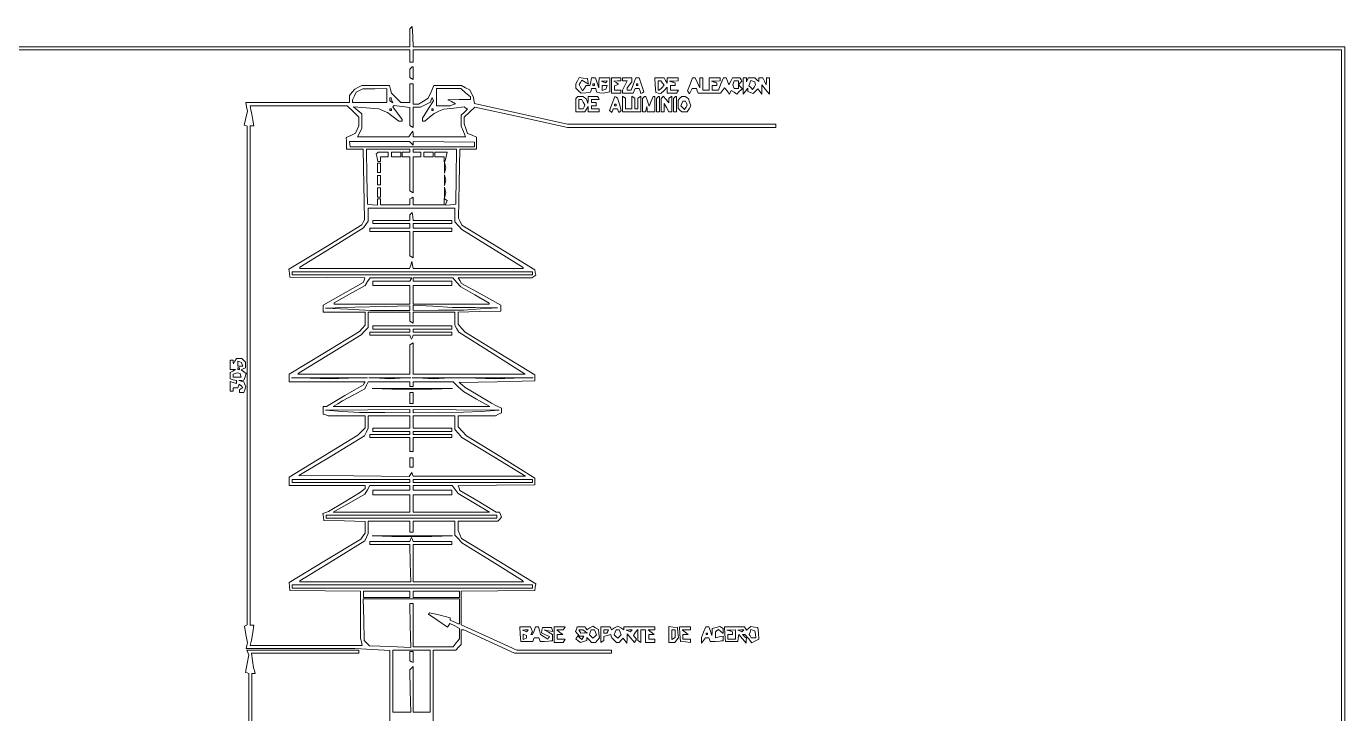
# Paper-space layout 'AN-08-DGE-065-A' of a CAD drawing. Header units: metres, sheet in millimetres. Extents: x 12 to 193, y 4 to 291.
# Drawn here: x 85.2 to 192.7, y 215.1 to 271.2 of the extents above; entities that cross this region are included whole.
import ezdxf

# ---------------------------------------------------------------- set-up
doc = ezdxf.new("R2010")
doc.units = ezdxf.units.M
doc.layers.add('DGE_CONTORNOS', color=7, linetype='Continuous', lineweight=0)
doc.layers.add('DGE_DATOS', color=7, linetype='Continuous', lineweight=0)

# ---------------------------------------------------------------- blocks, each defined once
blk = doc.blocks.new('LP_REF_DGE_MT_065_A')
at = {"layer": 'DGE_CONTORNOS'}
for points in [[(116.56, 271.06), (116.47, 270.97), (116.47, 270.23), (116.47, 269.49), (72.96, 269.49), (29.45, 269.49), (29.45, 147.25), (29.45, 25.02), (111.09, 25.02), (192.74, 25.02), (192.74, 147.25), (192.74, 269.49), (154.73, 269.49), (116.73, 269.49), (116.7, 270.32), (116.66, 271.16)], [(116.47, 268.73), (116.47, 268.23), (116.6, 268.23), (116.72, 268.23), (116.72, 268.73), (116.72, 269.24), (154.6, 269.24), (192.48, 269.24), (192.48, 160.53), (192.48, 51.83), (117.67, 51.83), (42.86, 51.83), (42.86, 160.53), (42.86, 269.24), (79.66, 269.24), (116.47, 269.24)], [(116.55, 267.76), (116.47, 267.68), (116.47, 267.33), (116.47, 266.98), (116.6, 266.9), (116.72, 266.82), (116.72, 267.33), (116.72, 267.85), (116.68, 267.85), (116.64, 267.85)], [(130.14, 266.72), (130, 266.47), (130, 266.29), (130, 266.11), (130.23, 265.91), (130.45, 265.71), (130.82, 265.75), (131.19, 265.79), (131.24, 265.93), (131.29, 266.08), (131.46, 266.08), (131.63, 266.08), (131.67, 265.93), (131.72, 265.78), (131.97, 265.74), (132.22, 265.7), (132.5, 265.76), (132.79, 265.83), (132.79, 266.39), (132.79, 266.96), (132.34, 266.96), (131.9, 266.96), (131.89, 266.55), (131.87, 266.14), (131.74, 266.55), (131.61, 266.96), (131.45, 266.96), (131.29, 266.96), (131.22, 266.64), (131.14, 266.33), (130.99, 266.33), (130.85, 266.33), (130.7, 266.12), (130.54, 265.9), (130.41, 266.15), (130.27, 266.41), (130.39, 266.59), (130.5, 266.77), (130.77, 266.61), (131.04, 266.44), (130.99, 266.67), (130.95, 266.9), (130.61, 266.94), (130.27, 266.98)], [(132.91, 266.33), (132.91, 265.7), (133.29, 265.7), (133.67, 265.7), (133.67, 265.82), (133.67, 265.95), (133.42, 265.95), (133.16, 265.95), (133.16, 266.13), (133.16, 266.31), (133.32, 266.37), (133.48, 266.44), (133.29, 266.57), (133.1, 266.7), (133.39, 266.71), (133.67, 266.71), (133.67, 266.83), (133.67, 266.96), (133.29, 266.96), (132.91, 266.96)], [(133.8, 266.83), (133.8, 266.71), (133.99, 266.71), (134.18, 266.71), (133.99, 266.33), (133.8, 265.96), (133.8, 265.83), (133.8, 265.7), (134.24, 265.7), (134.69, 265.7), (134.76, 265.89), (134.84, 266.08), (135, 266.08), (135.16, 266.08), (135.24, 265.88), (135.31, 265.68), (135.43, 265.75), (135.55, 265.83), (135.36, 266.39), (135.16, 266.96), (135.04, 266.96), (134.91, 266.96), (134.72, 266.46), (134.52, 265.95), (134.35, 265.95), (134.18, 265.95), (134.18, 266.04), (134.18, 266.14), (134.37, 266.38), (134.56, 266.63), (134.56, 266.8), (134.56, 266.96), (134.18, 266.96), (133.8, 266.96)], [(136.48, 266.36), (136.52, 265.76), (136.73, 265.72), (136.94, 265.68), (137.2, 265.94), (137.46, 266.2), (137.46, 265.95), (137.46, 265.7), (137.84, 265.7), (138.21, 265.7), (138.29, 265.82), (138.37, 265.95), (138.04, 265.95), (137.72, 265.95), (137.72, 266.14), (137.72, 266.33), (137.91, 266.33), (138.1, 266.33), (138.1, 266.45), (138.1, 266.56), (137.88, 266.62), (137.65, 266.68), (138, 266.69), (138.35, 266.71), (138.35, 266.83), (138.35, 266.96), (137.91, 266.96), (137.46, 266.96), (137.46, 266.74), (137.46, 266.52), (137.33, 266.74), (137.2, 266.96), (136.82, 266.96), (136.44, 266.96)], [(139.32, 266.44), (139.12, 265.91), (139.19, 265.79), (139.27, 265.66), (139.39, 265.87), (139.5, 266.08), (139.67, 266.08), (139.84, 266.08), (139.91, 265.89), (139.99, 265.7), (140.89, 265.7), (141.8, 265.7), (141.97, 265.92), (142.14, 266.14), (142.35, 265.89), (142.55, 265.63), (142.61, 265.79), (142.67, 265.94), (142.91, 265.79), (143.15, 265.64), (143.37, 265.86), (143.59, 266.07), (143.44, 266.23), (143.28, 266.38), (143.28, 266.23), (143.28, 266.08), (143.11, 266.08), (142.93, 266.08), (142.87, 266.23), (142.81, 266.39), (142.87, 266.55), (142.92, 266.71), (143.1, 266.71), (143.28, 266.71), (143.28, 266.56), (143.28, 266.4), (143.42, 266.55), (143.56, 266.69), (143.48, 266.82), (143.39, 266.96), (143.09, 266.96), (142.79, 266.96), (142.64, 266.68), (142.49, 266.4), (142.38, 266.68), (142.28, 266.96), (142.16, 266.96), (142.05, 266.96), (141.84, 266.46), (141.64, 265.95), (141.39, 265.95), (141.13, 265.95), (141.13, 266.14), (141.13, 266.33), (141.32, 266.33), (141.51, 266.33), (141.51, 266.45), (141.51, 266.56), (141.29, 266.62), (141.07, 266.68), (141.42, 266.69), (141.77, 266.71), (141.77, 266.83), (141.77, 266.96), (141.32, 266.96), (140.88, 266.96), (140.88, 266.46), (140.88, 265.95), (140.63, 265.95), (140.37, 265.95), (140.37, 266.46), (140.37, 266.96), (140.25, 266.96), (140.12, 266.96), (140.12, 266.55), (140.11, 266.14), (139.93, 266.55), (139.75, 266.96), (139.64, 266.96), (139.53, 266.96)], [(143.67, 266.3), (143.67, 265.63), (143.86, 265.88), (144.04, 266.12), (144.04, 265.99), (144.04, 265.85), (144.25, 265.77), (144.47, 265.69), (144.66, 265.88), (144.84, 266.06), (145.01, 265.85), (145.17, 265.63), (145.18, 266.01), (145.18, 266.39), (145.49, 266.01), (145.8, 265.63), (145.81, 266.3), (145.81, 266.96), (145.69, 266.96), (145.56, 266.96), (145.55, 266.68), (145.54, 266.39), (145.41, 266.68), (145.27, 266.96), (145.1, 266.96), (144.93, 266.96), (144.93, 266.81), (144.93, 266.66), (144.78, 266.81), (144.62, 266.96), (144.34, 266.96), (144.06, 266.96), (144, 266.8), (143.94, 266.64), (143.93, 266.8), (143.92, 266.96), (143.79, 266.96), (143.66, 266.96)], [(114.57, 265.51), (114.57, 264.94), (113.18, 264.94), (111.79, 264.94), (111.79, 265.06), (111.79, 265.18), (111.93, 265.49), (112.07, 265.8), (112.34, 265.93), (112.61, 266.06), (113.59, 266.07), (114.57, 266.08)], [(121.01, 265.75), (121.4, 265.42), (121.4, 265.31), (121.4, 265.19), (120.49, 265.19), (119.57, 265.18), (119.87, 265.02), (120.17, 264.85), (119.95, 264.77), (119.74, 264.68), (119.18, 264.68), (118.62, 264.68), (118.62, 265.38), (118.62, 266.08), (119.62, 266.08), (120.62, 266.08)], [(131.52, 266.39), (131.52, 266.33), (131.46, 266.33), (131.39, 266.33), (131.39, 266.39), (131.39, 266.46), (131.46, 266.46), (131.52, 266.46)], [(132.5, 266.63), (132.42, 266.56), (132.26, 266.62), (132.09, 266.69), (132.33, 266.7), (132.57, 266.71)], [(132.5, 266.18), (132.45, 266.03), (132.3, 265.98), (132.15, 265.93), (132.15, 266.13), (132.15, 266.33), (132.35, 266.33), (132.55, 266.33)], [(135.06, 266.39), (135.06, 266.33), (135, 266.33), (134.94, 266.33), (134.94, 266.39), (134.94, 266.46), (135, 266.46), (135.06, 266.46)], [(137.07, 266.53), (137.22, 266.36), (137.02, 266.15), (136.81, 265.95), (136.76, 265.95), (136.71, 265.95), (136.71, 266.33), (136.71, 266.71), (136.82, 266.71), (136.93, 266.71)], [(144.63, 266.51), (144.67, 266.39), (144.55, 266.2), (144.43, 266.01), (144.28, 266.16), (144.13, 266.31), (144.21, 266.52), (144.29, 266.73), (144.44, 266.68), (144.6, 266.63)], [(111.82, 264.22), (112.3, 263.75), (112.3, 263.4), (112.3, 263.05), (112.16, 262.75), (112.02, 262.44), (111.63, 262.27), (111.25, 262.09), (111.27, 262), (111.28, 261.9), (111.28, 261.52), (111.28, 261.14), (111.96, 261.14), (112.64, 261.14), (112.7, 258.27), (112.76, 255.39), (112.66, 255.18), (112.55, 254.97), (109.57, 253.16), (106.59, 251.36), (106.63, 251.03), (106.67, 250.71), (109.73, 250.68), (112.79, 250.64), (112.72, 250.45), (112.65, 250.27), (111.02, 249.35), (109.39, 248.43), (109.39, 248.15), (109.39, 247.86), (111.09, 247.86), (112.8, 247.86), (112.8, 247.33), (112.8, 246.79), (112.58, 246.52), (112.36, 246.26), (109.48, 244.52), (106.6, 242.78), (106.6, 242.48), (106.6, 242.17), (109.71, 242.17), (112.82, 242.17), (112.74, 242.05), (112.67, 241.93), (111.16, 241.04), (109.65, 240.15), (109.52, 240.15), (109.39, 240.15), (109.39, 239.85), (109.39, 239.54), (109.59, 239.47), (109.79, 239.39), (111.29, 239.39), (112.8, 239.39), (112.8, 238.9), (112.8, 238.41), (112.51, 238.11), (112.22, 237.81), (109.42, 236.1), (106.61, 234.39), (106.61, 234.05), (106.6, 233.7), (109.7, 233.7), (112.8, 233.7), (112.8, 233.59), (112.8, 233.48), (112.58, 233.29), (112.36, 233.11), (111.09, 232.35), (109.83, 231.6), (109.6, 231.51), (109.37, 231.42), (109.41, 231.14), (109.45, 230.85), (111.13, 230.82), (112.8, 230.78), (112.8, 230.31), (112.8, 229.83), (112.62, 229.58), (112.45, 229.33), (109.52, 227.56), (106.6, 225.79), (106.63, 225.48), (106.67, 225.16), (109.54, 225.13), (112.42, 225.09), (112.42, 223.17), (112.43, 221.24), (112.5, 220.96), (112.58, 220.67), (108, 220.67), (103.43, 220.67), (103.49, 220.89), (103.55, 221.11), (103.64, 221.71), (103.72, 222.32), (103.58, 222.32), (103.44, 222.32), (103.44, 242.68), (103.44, 263.04), (103.58, 263.04), (103.72, 263.04), (103.64, 263.51), (103.56, 263.99), (103.49, 264.34), (103.42, 264.68), (107.38, 264.68), (111.34, 264.68)], [(117.93, 264.37), (117.48, 263.67), (117.48, 263.54), (117.48, 263.42), (117.58, 263.42), (117.67, 263.42), (118.05, 263.74), (118.43, 264.06), (118.83, 264.23), (119.23, 264.41), (120.05, 264.5), (120.88, 264.59), (121.02, 264.5), (121.17, 264.4), (120.91, 264.16), (120.64, 263.92), (120.64, 263.47), (120.64, 263.03), (120.83, 262.59), (121.01, 262.15), (118.87, 262.15), (116.72, 262.15), (116.72, 262.38), (116.71, 262.6), (116.55, 262.38), (116.38, 262.15), (114.28, 262.15), (112.18, 262.15), (112.37, 262.5), (112.55, 262.85), (112.55, 263.44), (112.55, 264.03), (112.2, 264.31), (111.85, 264.59), (112.9, 264.51), (113.94, 264.43), (114.29, 264.28), (114.64, 264.13), (115.1, 263.77), (115.56, 263.42), (115.7, 263.42), (115.84, 263.42), (115.84, 263.48), (115.84, 263.55), (115.46, 264.07), (115.08, 264.6), (115.13, 264.65), (115.18, 264.7), (115.82, 264.61), (116.47, 264.53), (116.47, 263.79), (116.47, 263.06), (116.6, 262.98), (116.72, 262.9), (116.72, 263.73), (116.72, 264.56), (117.02, 264.56), (117.32, 264.56), (117.72, 264.76), (118.13, 264.97), (118.21, 265.17), (118.29, 265.37), (118.33, 265.22), (118.38, 265.08)], [(115, 265.12), (115.08, 264.92), (114.95, 265), (114.83, 265.08), (114.83, 265.2), (114.83, 265.32), (114.87, 265.32), (114.92, 265.32)], [(130.09, 265.36), (130, 265.27), (130, 264.73), (130, 264.18), (130.38, 264.18), (130.75, 264.18), (130.88, 264.4), (131.01, 264.62), (131.01, 264.4), (131.01, 264.18), (131.46, 264.18), (131.9, 264.18), (131.9, 264.31), (131.9, 264.43), (131.58, 264.43), (131.27, 264.43), (131.27, 264.56), (131.27, 264.68), (131.46, 264.68), (131.65, 264.68), (131.65, 264.81), (131.65, 264.94), (131.46, 264.94), (131.27, 264.94), (131.27, 265.06), (131.27, 265.19), (131.59, 265.19), (131.91, 265.19), (131.84, 265.32), (131.76, 265.44), (131.39, 265.44), (131.01, 265.44), (131, 265.16), (130.99, 264.87), (130.92, 265.06), (130.85, 265.25), (130.71, 265.35), (130.57, 265.44), (130.37, 265.44), (130.17, 265.44)], [(130.61, 264.97), (130.73, 264.75), (130.67, 264.59), (130.61, 264.43), (130.43, 264.43), (130.26, 264.43), (130.26, 264.81), (130.26, 265.19), (130.38, 265.19), (130.5, 265.19)], [(132.97, 264.87), (132.75, 264.3), (132.85, 264.21), (132.95, 264.12), (133, 264.27), (133.06, 264.43), (133.23, 264.43), (133.4, 264.43), (133.45, 264.27), (133.51, 264.12), (133.61, 264.21), (133.71, 264.3), (133.56, 264.8), (133.41, 265.31), (133.3, 265.38), (133.19, 265.44)], [(133.29, 264.75), (133.29, 264.68), (133.23, 264.68), (133.16, 264.68), (133.16, 264.75), (133.16, 264.81), (133.23, 264.81), (133.29, 264.81)], [(133.8, 264.82), (133.8, 264.19), (134.56, 264.2), (135.31, 264.2), (135.31, 264.83), (135.31, 265.46), (135.19, 265.38), (135.06, 265.3), (135.06, 264.87), (135.06, 264.43), (134.94, 264.43), (134.81, 264.43), (134.81, 264.87), (134.81, 265.3), (134.68, 265.38), (134.56, 265.46), (134.56, 264.94), (134.56, 264.43), (134.3, 264.43), (134.05, 264.43), (134.05, 264.87), (134.05, 265.3), (133.92, 265.38), (133.8, 265.46)], [(135.53, 265.36), (135.44, 265.27), (135.44, 264.73), (135.44, 264.18), (135.56, 264.18), (135.68, 264.18), (135.73, 264.4), (135.79, 264.62), (135.81, 264.4), (135.82, 264.18), (136.14, 264.18), (136.45, 264.18), (136.45, 264.81), (136.45, 265.44), (136.38, 265.44), (136.31, 265.44), (136.15, 265.05), (135.98, 264.65), (135.84, 265.05), (135.71, 265.44), (135.66, 265.44), (135.61, 265.44)], [(136.66, 265.36), (136.58, 265.27), (136.58, 264.73), (136.58, 264.18), (136.71, 264.18), (136.83, 264.18), (136.83, 264.81), (136.83, 265.44), (136.79, 265.44), (136.75, 265.44)], [(137.05, 265.37), (136.96, 265.27), (136.96, 264.73), (136.96, 264.18), (137.09, 264.18), (137.21, 264.18), (137.22, 264.53), (137.22, 264.87), (137.41, 264.53), (137.6, 264.18), (137.72, 264.18), (137.84, 264.18), (137.84, 264.82), (137.84, 265.46), (137.72, 265.38), (137.59, 265.3), (137.59, 265.11), (137.59, 264.91), (137.37, 265.19), (137.14, 265.46)], [(138.06, 265.36), (137.97, 265.27), (137.97, 264.73), (137.97, 264.18), (138.1, 264.18), (138.22, 264.18), (138.22, 264.81), (138.22, 265.44), (138.18, 265.44), (138.14, 265.44)], [(138.5, 265.29), (138.35, 265.14), (138.35, 264.81), (138.35, 264.48), (138.5, 264.33), (138.65, 264.18), (138.88, 264.18), (139.1, 264.18), (139.24, 264.44), (139.38, 264.69), (139.29, 264.97), (139.2, 265.25), (139.06, 265.35), (138.92, 265.44), (138.79, 265.44), (138.65, 265.44)], [(139.02, 264.89), (139.09, 264.72), (138.98, 264.55), (138.87, 264.37), (138.72, 264.52), (138.57, 264.67), (138.65, 264.87), (138.72, 265.06), (138.84, 265.06), (138.96, 265.06)], [(114.95, 264.37), (114.95, 264.31), (114.89, 264.31), (114.83, 264.31), (114.83, 264.37), (114.83, 264.43), (114.89, 264.43), (114.95, 264.43)], [(118.37, 264.37), (118.37, 264.31), (118.3, 264.31), (118.24, 264.31), (118.24, 264.37), (118.24, 264.43), (118.3, 264.43), (118.37, 264.43)], [(116.57, 261.62), (116.72, 261.47), (116.72, 261.63), (116.72, 261.78), (119.22, 261.75), (121.72, 261.71), (121.72, 261.52), (121.72, 261.33), (116.66, 261.33), (111.6, 261.33), (111.56, 261.55), (111.52, 261.78), (113.97, 261.78), (116.42, 261.78)], [(116.47, 261.02), (116.47, 260.89), (116.15, 260.89), (115.84, 260.89), (115.84, 260.7), (115.84, 260.51), (116.15, 260.51), (116.47, 260.51), (116.47, 259.13), (116.47, 257.74), (116.6, 257.67), (116.72, 257.59), (116.72, 259.05), (116.72, 260.51), (117.04, 260.51), (117.35, 260.51), (117.35, 260.7), (117.35, 260.89), (117.04, 260.89), (116.72, 260.89), (116.72, 261.02), (116.72, 261.14), (118.5, 261.14), (120.27, 261.14), (120.24, 258.9), (120.2, 256.65), (119.77, 256.61), (119.34, 256.57), (119.42, 256.77), (119.49, 256.96), (119.37, 257.04), (119.25, 257.11), (119.25, 256.85), (119.25, 256.59), (117.99, 256.59), (116.72, 256.59), (116.72, 256.91), (116.72, 257.24), (116.6, 257.16), (116.47, 257.08), (116.47, 256.84), (116.47, 256.59), (115.27, 256.59), (114.07, 256.59), (114.07, 256.84), (114.07, 257.1), (113.94, 257.1), (113.81, 257.1), (113.81, 256.84), (113.81, 256.57), (113.4, 256.61), (112.99, 256.65), (112.96, 258.9), (112.92, 261.14), (114.7, 261.14), (116.47, 261.14)], [(113.79, 260.82), (113.72, 260.76), (113.78, 260.44), (113.84, 260.13), (113.95, 260.13), (114.07, 260.13), (114.07, 260.32), (114.07, 260.51), (114.38, 260.51), (114.7, 260.51), (114.7, 260.7), (114.7, 260.89), (114.28, 260.89), (113.86, 260.89)], [(114.95, 260.7), (114.95, 260.51), (115.33, 260.51), (115.71, 260.51), (115.71, 260.7), (115.71, 260.89), (115.33, 260.89), (114.95, 260.89)], [(117.61, 260.7), (117.61, 260.51), (117.99, 260.51), (118.37, 260.51), (118.37, 260.7), (118.37, 260.89), (117.99, 260.89), (117.61, 260.89)], [(118.49, 260.7), (118.49, 260.51), (118.87, 260.51), (119.25, 260.51), (119.25, 260.3), (119.25, 260.09), (119.3, 260.14), (119.34, 260.19), (119.43, 260.54), (119.51, 260.89), (119, 260.89), (118.49, 260.89)], [(113.81, 259.63), (113.81, 259.25), (113.94, 259.25), (114.07, 259.25), (114.07, 259.63), (114.07, 260), (113.94, 260), (113.81, 260)], [(119.28, 259.63), (119.28, 259.18), (119.34, 259.4), (119.4, 259.63), (119.34, 259.85), (119.28, 260.07)], [(113.81, 258.61), (113.81, 258.23), (113.94, 258.23), (114.07, 258.23), (114.07, 258.61), (114.07, 258.99), (113.94, 258.99), (113.81, 258.99)], [(119.28, 258.61), (119.28, 258.17), (119.34, 258.39), (119.4, 258.61), (119.34, 258.84), (119.28, 259.06)], [(113.81, 257.6), (113.81, 257.22), (113.94, 257.22), (114.07, 257.22), (114.07, 257.6), (114.07, 257.98), (113.94, 257.98), (113.81, 257.98)], [(119.28, 257.6), (119.28, 257.16), (119.34, 257.38), (119.4, 257.6), (119.34, 257.82), (119.28, 258.04)], [(120.14, 255.77), (120.14, 255.21), (120.42, 254.9), (120.71, 254.6), (123.2, 253.05), (125.7, 251.5), (125.7, 251.45), (125.7, 251.4), (121.22, 251.4), (116.74, 251.4), (116.68, 251.69), (116.63, 251.97), (116.53, 251.69), (116.44, 251.4), (111.96, 251.4), (107.49, 251.4), (107.49, 251.46), (107.49, 251.51), (110.08, 253.11), (112.68, 254.72), (112.87, 254.99), (113.05, 255.26), (113.05, 255.79), (113.05, 256.33), (116.6, 256.33), (120.14, 256.33)], [(116.56, 255.89), (116.47, 255.79), (116.47, 255.56), (116.47, 255.33), (114.95, 255.33), (113.43, 255.33), (113.43, 255.2), (113.43, 255.07), (114.95, 255.07), (116.47, 255.07), (116.47, 254.88), (116.47, 254.69), (114.83, 254.69), (113.18, 254.69), (113.18, 254.57), (113.18, 254.44), (114.83, 254.44), (116.47, 254.44), (116.47, 253.44), (116.47, 252.43), (116.6, 252.35), (116.72, 252.28), (116.72, 253.36), (116.72, 254.44), (118.3, 254.44), (119.88, 254.44), (119.88, 254.57), (119.88, 254.69), (118.3, 254.69), (116.72, 254.69), (116.72, 254.88), (116.72, 255.07), (118.3, 255.07), (119.88, 255.07), (119.88, 255.2), (119.88, 255.33), (118.31, 255.33), (116.74, 255.33), (116.7, 255.65), (116.66, 255.98)], [(126.46, 251.02), (126.46, 250.9), (116.66, 250.9), (106.86, 250.9), (106.86, 251.02), (106.86, 251.15), (116.66, 251.15), (126.46, 251.15)], [(116.53, 250.52), (116.45, 250.39), (114.94, 250.39), (113.43, 250.39), (113.43, 250.2), (113.43, 250.01), (114.95, 250.01), (116.47, 250.01), (116.47, 249.25), (116.47, 248.5), (113.37, 248.5), (110.27, 248.5), (110.27, 248.55), (110.27, 248.6), (111.54, 249.31), (112.81, 250.03), (113.01, 250.34), (113.21, 250.65), (114.91, 250.65), (116.61, 250.65)], [(120.29, 250.28), (120.61, 249.92), (121.77, 249.26), (122.92, 248.59), (122.92, 248.54), (122.92, 248.5), (119.82, 248.5), (116.72, 248.5), (116.72, 249.25), (116.72, 250.01), (118.3, 250.01), (119.88, 250.01), (119.88, 250.2), (119.88, 250.39), (118.3, 250.39), (116.72, 250.39), (116.72, 250.52), (116.72, 250.65), (118.35, 250.65), (119.97, 250.65)], [(116.47, 247.49), (116.47, 247.12), (116.6, 247.04), (116.72, 246.96), (116.72, 247.41), (116.72, 247.86), (118.43, 247.86), (120.14, 247.86), (120.14, 247.33), (120.14, 246.79), (120.3, 246.5), (120.45, 246.21), (123.17, 244.5), (125.88, 242.8), (121.3, 242.8), (116.72, 242.8), (116.72, 244.08), (116.72, 245.35), (116.6, 245.27), (116.47, 245.19), (116.47, 244), (116.47, 242.8), (111.9, 242.8), (107.32, 242.8), (107.37, 242.85), (107.43, 242.9), (109.96, 244.45), (112.49, 245.99), (112.77, 246.3), (113.05, 246.61), (113.05, 247.24), (113.05, 247.86), (114.76, 247.86), (116.47, 247.86)], [(116.47, 248.18), (116.47, 247.99), (114.86, 247.99), (113.24, 247.99), (111.41, 248.09), (109.58, 248.18), (111.98, 248.25), (114.38, 248.31), (115.43, 248.34), (116.47, 248.37)], [(121.78, 248.22), (123.62, 248.2), (122.22, 248.11), (120.83, 248.02), (118.78, 248.01), (116.72, 247.99), (116.72, 248.2), (116.72, 248.41), (118.33, 248.33), (119.95, 248.24)], [(113.43, 246.6), (113.43, 246.47), (114.95, 246.47), (116.47, 246.47), (116.47, 246.35), (116.47, 246.22), (114.83, 246.22), (113.18, 246.22), (113.18, 246.09), (113.18, 245.97), (114.81, 245.97), (116.45, 245.97), (116.52, 245.81), (116.6, 245.65), (116.67, 245.81), (116.74, 245.97), (118.31, 245.97), (119.88, 245.97), (119.88, 246.09), (119.88, 246.22), (118.3, 246.22), (116.72, 246.22), (116.72, 246.35), (116.72, 246.47), (118.3, 246.47), (119.88, 246.47), (119.88, 246.6), (119.88, 246.73), (116.66, 246.73), (113.43, 246.73)], [(102.19, 243.85), (102.06, 243.63), (102.05, 243.78), (102.05, 243.94), (101.92, 243.94), (101.8, 243.94), (101.8, 243.56), (101.8, 243.18), (102.02, 243.18), (102.24, 243.18), (102.02, 243.05), (101.8, 242.92), (101.8, 242.66), (101.8, 242.4), (102.05, 242.34), (102.3, 242.27), (102.3, 242.15), (102.3, 242.03), (102.05, 242.11), (101.8, 242.19), (101.8, 241.8), (101.8, 241.41), (101.92, 241.41), (102.05, 241.41), (102.05, 241.54), (102.05, 241.67), (102.23, 241.67), (102.41, 241.67), (102.47, 241.82), (102.53, 241.98), (102.68, 241.84), (102.83, 241.69), (102.69, 241.61), (102.56, 241.52), (102.56, 241.41), (102.56, 241.29), (102.74, 241.29), (102.92, 241.29), (102.99, 241.52), (103.07, 241.76), (102.99, 241.96), (102.91, 242.16), (102.7, 242.21), (102.49, 242.27), (102.71, 242.28), (102.92, 242.3), (103.01, 242.57), (103.09, 242.85), (102.88, 243), (102.68, 243.15), (102.87, 243.23), (103.06, 243.3), (103.06, 243.53), (103.06, 243.77), (102.91, 243.92), (102.76, 244.07), (102.54, 244.07), (102.32, 244.07)], [(102.78, 243.59), (102.83, 243.44), (102.63, 243.44), (102.43, 243.44), (102.43, 243.64), (102.43, 243.84), (102.58, 243.79), (102.73, 243.74)], [(102.56, 243.25), (102.56, 243.18), (102.49, 243.18), (102.43, 243.18), (102.43, 243.25), (102.43, 243.31), (102.49, 243.31), (102.56, 243.31)], [(102.65, 242.7), (102.7, 242.55), (102.38, 242.55), (102.05, 242.55), (102.05, 242.67), (102.05, 242.78), (102.21, 242.85), (102.37, 242.91), (102.49, 242.88), (102.6, 242.85)], [(111.44, 242.46), (109.89, 242.42), (108.34, 242.46), (106.79, 242.5), (109.89, 242.5), (112.99, 242.5)], [(116.47, 241.98), (116.47, 241.79), (116.6, 241.79), (116.72, 241.79), (116.72, 241.98), (116.72, 242.17), (118.36, 242.17), (119.99, 242.17), (120.41, 241.77), (120.83, 241.37), (121.91, 240.76), (122.98, 240.15), (116.6, 240.15), (110.21, 240.15), (110.59, 240.38), (110.97, 240.61), (111.88, 241.1), (112.79, 241.6), (112.92, 241.89), (113.05, 242.17), (114.76, 242.17), (116.47, 242.17)], [(115.68, 242.46), (114.83, 242.41), (113.97, 242.46), (113.12, 242.5), (114.83, 242.5), (116.53, 242.5)], [(119.28, 242.46), (118.36, 242.41), (117.51, 242.46), (116.66, 242.5), (118.43, 242.5), (120.2, 242.5)], [(124.98, 242.46), (123.44, 242.42), (121.82, 242.46), (120.2, 242.5), (123.36, 242.5), (126.52, 242.5)], [(114.98, 241.57), (116.58, 241.53), (118.26, 241.57), (119.95, 241.61), (116.66, 241.61), (113.37, 241.61)], [(116.47, 240.84), (116.47, 240.4), (116.6, 240.4), (116.72, 240.4), (116.72, 240.84), (116.72, 241.29), (116.6, 241.29), (116.47, 241.29)], [(116.47, 239.77), (116.47, 239.64), (114.41, 239.66), (112.36, 239.67), (110.97, 239.76), (109.58, 239.85), (113.02, 239.87), (116.47, 239.9)], [(122.29, 239.76), (120.83, 239.68), (118.78, 239.66), (116.72, 239.64), (116.72, 239.77), (116.72, 239.9), (120.23, 239.87), (123.74, 239.85)], [(116.47, 238.88), (116.47, 238.38), (114.95, 238.38), (113.43, 238.38), (113.43, 238.25), (113.43, 238.12), (114.95, 238.12), (116.47, 238.12), (116.47, 238), (116.47, 237.87), (114.83, 237.87), (113.18, 237.87), (113.18, 237.75), (113.18, 237.62), (114.83, 237.62), (116.47, 237.62), (116.47, 237.05), (116.47, 236.48), (116.6, 236.48), (116.72, 236.48), (116.72, 237.05), (116.72, 237.62), (118.3, 237.62), (119.88, 237.62), (119.88, 237.75), (119.88, 237.87), (118.3, 237.87), (116.72, 237.87), (116.72, 238), (116.72, 238.12), (118.3, 238.12), (119.88, 238.12), (119.88, 238.25), (119.88, 238.38), (118.3, 238.38), (116.72, 238.38), (116.72, 238.88), (116.72, 239.39), (118.43, 239.39), (120.14, 239.39), (120.14, 238.83), (120.14, 238.27), (120.42, 237.94), (120.71, 237.62), (123.3, 236.04), (125.89, 234.46), (121.32, 234.46), (116.74, 234.46), (116.68, 234.62), (116.62, 234.77), (116.5, 234.61), (116.39, 234.45), (111.89, 234.49), (107.39, 234.52), (110.08, 236.14), (112.77, 237.77), (112.91, 238.08), (113.05, 238.39), (113.05, 238.89), (113.05, 239.39), (114.76, 239.39), (116.47, 239.39)], [(116.47, 235.6), (116.47, 235.22), (116.6, 235.22), (116.72, 235.22), (116.72, 235.6), (116.72, 235.97), (116.6, 235.97), (116.47, 235.97)], [(116.47, 234.08), (116.47, 233.95), (111.66, 233.95), (106.86, 233.95), (106.86, 234.08), (106.86, 234.2), (111.66, 234.2), (116.47, 234.2)], [(116.47, 233.51), (116.47, 233.32), (114.95, 233.32), (113.43, 233.32), (113.43, 233.13), (113.43, 232.94), (114.95, 232.94), (116.47, 232.94), (116.47, 232.24), (116.47, 231.55), (113.34, 231.55), (110.21, 231.55), (111.5, 232.28), (112.78, 233), (112.99, 233.35), (113.2, 233.7), (114.83, 233.7), (116.47, 233.7)], [(126.46, 234.08), (126.46, 233.95), (121.59, 233.95), (116.72, 233.95), (116.72, 234.08), (116.72, 234.2), (121.59, 234.2), (126.46, 234.2)], [(120.16, 233.38), (120.41, 233.06), (121.69, 232.3), (122.97, 231.55), (119.85, 231.55), (116.72, 231.55), (116.72, 232.24), (116.72, 232.94), (118.3, 232.94), (119.88, 232.94), (119.88, 233.13), (119.88, 233.32), (118.3, 233.32), (116.72, 233.32), (116.72, 233.51), (116.72, 233.7), (118.32, 233.7), (119.91, 233.7)], [(123.55, 231.17), (123.55, 231.04), (116.6, 231.04), (109.64, 231.04), (109.64, 231.17), (109.64, 231.29), (116.6, 231.29), (123.55, 231.29)], [(116.47, 230.35), (116.47, 229.9), (116.6, 229.9), (116.72, 229.9), (116.72, 230.35), (116.72, 230.79), (118.43, 230.79), (120.14, 230.79), (120.14, 230.23), (120.14, 229.67), (120.42, 229.35), (120.71, 229.04), (123.17, 227.5), (125.64, 225.96), (125.69, 225.91), (125.74, 225.86), (121.23, 225.86), (116.72, 225.86), (116.72, 227.37), (116.72, 228.89), (118.3, 228.89), (119.88, 228.89), (119.88, 229.02), (119.88, 229.15), (118.31, 229.15), (116.74, 229.15), (116.67, 229.3), (116.6, 229.46), (116.52, 229.3), (116.45, 229.15), (114.81, 229.15), (113.18, 229.15), (113.18, 229.02), (113.18, 228.89), (114.82, 228.89), (116.45, 228.89), (116.49, 227.37), (116.53, 225.86), (112.01, 225.86), (107.49, 225.86), (107.49, 225.9), (107.49, 225.94), (110.14, 227.57), (112.79, 229.2), (112.92, 229.5), (113.05, 229.79), (113.05, 230.29), (113.05, 230.79), (114.76, 230.79), (116.47, 230.79)], [(114.98, 229.56), (116.58, 229.52), (118.26, 229.56), (119.95, 229.6), (116.66, 229.6), (113.37, 229.6)], [(126.46, 225.48), (126.46, 225.35), (116.66, 225.35), (106.86, 225.35), (106.86, 225.48), (106.86, 225.6), (116.66, 225.6), (126.46, 225.6)], [(116.47, 224.84), (116.47, 224.59), (114.57, 224.59), (112.68, 224.59), (112.68, 224.84), (112.68, 225.1), (114.57, 225.1), (116.47, 225.1)], [(120.52, 224.84), (120.52, 224.59), (118.62, 224.59), (116.72, 224.59), (116.72, 224.84), (116.72, 225.1), (118.62, 225.1), (120.52, 225.1)], [(120.52, 223.45), (120.52, 222.44), (120.46, 222.44), (120.4, 222.44), (120.08, 222.59), (119.76, 222.74), (119.76, 222.83), (119.76, 222.92), (118.92, 223.13), (118.08, 223.34), (118.02, 223.28), (117.97, 223.22), (118.75, 222.69), (119.53, 222.16), (119.63, 222.31), (119.72, 222.47), (120.12, 222.26), (120.52, 222.06), (120.52, 221.63), (120.52, 221.21), (120.25, 220.88), (119.99, 220.54), (118.36, 220.54), (116.72, 220.54), (116.72, 222.32), (116.72, 224.09), (116.59, 224.09), (116.46, 224.09), (116.49, 222.3), (116.53, 220.51), (114.85, 220.57), (113.17, 220.63), (112.95, 220.84), (112.74, 221.06), (112.7, 222.76), (112.66, 224.47), (116.59, 224.47), (120.52, 224.47)], [(125.47, 221.59), (125.51, 220.99), (126, 220.98), (126.49, 220.98), (126.55, 221.14), (126.61, 221.3), (126.79, 221.3), (126.98, 221.3), (127.04, 221.14), (127.1, 220.98), (127.44, 221), (127.79, 221.01), (127.95, 221.03), (128.11, 221.05), (128.11, 221.3), (128.11, 221.55), (127.76, 221.75), (127.41, 221.95), (127.77, 221.87), (128.13, 221.8), (128.08, 221.96), (128.02, 222.13), (127.65, 222.13), (127.29, 222.13), (127.24, 221.91), (127.2, 221.69), (127.52, 221.54), (127.84, 221.39), (127.78, 221.29), (127.71, 221.18), (127.42, 221.37), (127.12, 221.57), (127.04, 221.88), (126.96, 222.19), (126.84, 222.19), (126.71, 222.19), (126.59, 221.87), (126.47, 221.56), (126.39, 221.56), (126.32, 221.56), (126.39, 221.67), (126.46, 221.79), (126.38, 221.99), (126.31, 222.19), (125.87, 222.19), (125.44, 222.19)], [(126.05, 221.86), (125.97, 221.78), (125.81, 221.85), (125.64, 221.92), (125.88, 221.93), (126.12, 221.94)], [(128.23, 221.56), (128.23, 220.92), (128.6, 220.92), (128.98, 220.92), (129.05, 221.05), (129.13, 221.18), (128.81, 221.18), (128.48, 221.18), (128.48, 221.37), (128.48, 221.56), (128.71, 221.56), (128.93, 221.56), (128.68, 221.75), (128.44, 221.94), (128.71, 221.94), (128.98, 221.94), (129.05, 222.06), (129.13, 222.19), (128.68, 222.19), (128.23, 222.19)], [(130.05, 222), (129.97, 221.81), (130.13, 221.62), (130.29, 221.43), (130.47, 221.43), (130.65, 221.43), (130.57, 221.3), (130.49, 221.16), (130.32, 221.3), (130.15, 221.44), (130.08, 221.32), (130.01, 221.21), (130.19, 221.05), (130.37, 220.9), (130.63, 220.99), (130.89, 221.07), (130.89, 221.19), (130.89, 221.32), (131.09, 221.12), (131.29, 220.92), (131.45, 220.92), (131.62, 220.92), (131.77, 221.11), (131.92, 221.29), (131.88, 221.63), (131.84, 221.97), (131.62, 222.11), (131.39, 222.25), (131.15, 222.1), (130.9, 221.94), (130.82, 222.07), (130.75, 222.19), (130.43, 222.19), (130.12, 222.19)], [(130.76, 221.81), (130.95, 221.69), (130.67, 221.69), (130.4, 221.68), (130.32, 221.81), (130.24, 221.94), (130.41, 221.93), (130.57, 221.93)], [(131.6, 221.74), (131.68, 221.54), (131.54, 221.4), (131.39, 221.25), (131.25, 221.4), (131.11, 221.54), (131.18, 221.74), (131.26, 221.94), (131.39, 221.94), (131.53, 221.94)], [(132.03, 221.55), (132.03, 220.91), (132.15, 220.99), (132.28, 221.07), (132.28, 221.23), (132.28, 221.4), (132.56, 221.48), (132.85, 221.55), (132.89, 221.42), (132.93, 221.3), (133.12, 221.11), (133.31, 220.92), (133.42, 220.92), (133.53, 220.92), (133.7, 221.1), (133.86, 221.27), (134.01, 221.07), (134.17, 220.86), (134.18, 221.24), (134.19, 221.62), (134.48, 221.26), (134.78, 220.9), (134.87, 221.04), (134.96, 221.19), (134.83, 221.34), (134.7, 221.49), (134.88, 221.74), (135.06, 221.98), (135.06, 221.53), (135.06, 221.07), (135.19, 220.99), (135.31, 220.91), (135.31, 221.42), (135.31, 221.94), (135.5, 221.94), (135.69, 221.94), (135.69, 221.43), (135.69, 220.92), (136.07, 220.92), (136.45, 220.92), (136.45, 221.05), (136.45, 221.18), (136.2, 221.18), (135.95, 221.18), (135.95, 221.37), (135.95, 221.56), (136.17, 221.56), (136.39, 221.56), (136.14, 221.75), (135.9, 221.94), (136.18, 221.94), (136.45, 221.94), (136.45, 222.06), (136.45, 222.19), (135.19, 222.19), (133.92, 222.19), (133.92, 222.06), (133.92, 221.93), (133.67, 222.09), (133.42, 222.25), (133.17, 222.1), (132.92, 221.94), (132.85, 222.07), (132.77, 222.19), (132.4, 222.19), (132.03, 222.19)], [(132.6, 221.81), (132.52, 221.68), (132.4, 221.68), (132.28, 221.68), (132.28, 221.81), (132.28, 221.94), (132.48, 221.94), (132.67, 221.94)], [(133.63, 221.74), (133.7, 221.54), (133.56, 221.4), (133.42, 221.25), (133.27, 221.4), (133.13, 221.54), (133.21, 221.74), (133.28, 221.94), (133.42, 221.94), (133.55, 221.94)], [(134.52, 221.86), (134.45, 221.78), (134.28, 221.85), (134.11, 221.92), (134.36, 221.93), (134.6, 221.94)], [(137.59, 221.57), (137.59, 220.92), (137.83, 220.92), (138.07, 220.92), (138.22, 221.11), (138.37, 221.29), (138.33, 221.71), (138.29, 222.13), (137.94, 222.17), (137.59, 222.21)], [(138.1, 221.63), (138.1, 221.32), (137.97, 221.24), (137.84, 221.16), (137.84, 221.55), (137.84, 221.94), (137.97, 221.94), (138.1, 221.94)], [(138.5, 221.59), (138.54, 220.99), (138.95, 220.95), (139.36, 220.91), (139.36, 221.04), (139.36, 221.18), (139.05, 221.18), (138.73, 221.18), (138.73, 221.37), (138.73, 221.56), (138.95, 221.56), (139.17, 221.56), (138.93, 221.75), (138.68, 221.94), (139.02, 221.94), (139.36, 221.94), (139.36, 222.06), (139.36, 222.19), (138.91, 222.19), (138.46, 222.19)], [(140.43, 221.75), (140.25, 221.31), (140.25, 221.09), (140.26, 220.86), (140.42, 221.08), (140.59, 221.3), (140.72, 221.3), (140.85, 221.3), (140.91, 221.15), (140.97, 220.99), (141.37, 221), (141.77, 221.02), (141.89, 221.03), (142.02, 221.05), (142.02, 221.24), (142.02, 221.43), (141.7, 221.36), (141.39, 221.28), (141.39, 221.54), (141.39, 221.79), (141.52, 221.88), (141.65, 221.96), (141.83, 221.8), (142.02, 221.65), (142.02, 221.85), (142.02, 222.05), (141.88, 222.13), (141.75, 222.21), (141.44, 222.14), (141.13, 222.06), (141.12, 221.78), (141.11, 221.49), (140.99, 221.84), (140.86, 222.19), (140.74, 222.19), (140.61, 222.19)], [(140.75, 221.62), (140.75, 221.56), (140.69, 221.56), (140.63, 221.56), (140.63, 221.62), (140.63, 221.68), (140.69, 221.68), (140.75, 221.68)], [(142.17, 221.59), (142.21, 220.99), (142.71, 220.99), (143.22, 220.99), (143.26, 221.27), (143.3, 221.55), (143.6, 221.21), (143.91, 220.86), (143.91, 221.06), (143.92, 221.25), (143.76, 221.4), (143.61, 221.56), (143.71, 221.56), (143.8, 221.56), (144.09, 221.22), (144.37, 220.89), (144.66, 221.04), (144.94, 221.19), (144.9, 221.66), (144.86, 222.13), (144.57, 222.17), (144.28, 222.21), (144.11, 222.07), (143.94, 221.92), (143.86, 222.06), (143.77, 222.19), (142.95, 222.19), (142.13, 222.19)], [(143.03, 221.56), (143.03, 221.18), (142.71, 221.18), (142.4, 221.18), (142.4, 221.37), (142.4, 221.56), (142.59, 221.56), (142.78, 221.56), (142.78, 221.67), (142.78, 221.79), (142.56, 221.85), (142.33, 221.91), (142.68, 221.92), (143.03, 221.94)], [(143.63, 221.86), (143.55, 221.78), (143.39, 221.85), (143.22, 221.92), (143.46, 221.93), (143.7, 221.94)], [(144.65, 221.58), (144.69, 221.3), (144.5, 221.3), (144.31, 221.3), (144.23, 221.44), (144.15, 221.57), (144.22, 221.76), (144.29, 221.96), (144.45, 221.91), (144.61, 221.85)], [(125.97, 221.37), (125.97, 221.25), (125.84, 221.2), (125.7, 221.16), (125.7, 221.37), (125.7, 221.58), (125.84, 221.53), (125.97, 221.49)], [(118.11, 217.76), (118.11, 215.23), (117.42, 215.23), (116.72, 215.23), (116.72, 217.09), (116.72, 218.95), (116.59, 218.82), (116.46, 218.68), (116.49, 216.96), (116.53, 215.23), (115.81, 215.23), (115.08, 215.23), (115.08, 217.76), (115.08, 220.29), (116.6, 220.29), (118.11, 220.29)], [(116.47, 219.79), (116.47, 219.42), (116.6, 219.34), (116.72, 219.27), (116.72, 219.72), (116.72, 220.17), (116.6, 220.17), (116.47, 220.17)]]:
    blk.add_lwpolyline(points, close=True, dxfattribs=at)
for points in [[(103.57, 205.75), (103.57, 218.39), (103.7, 218.39), (103.84, 218.39), (103.77, 218.62), (103.71, 218.84), (103.62, 219.44), (103.54, 220.04), (107.92, 220.04), (112.3, 220.04), (112.3, 220.17), (112.3, 220.29), (107.73, 220.29), (103.16, 220.29), (103.23, 220.1), (103.31, 219.91), (103.17, 219.19), (103.04, 218.47), (103.18, 218.42), (103.32, 218.37), (103.32, 205.74)], [(118.37, 212.89), (118.37, 216.59), (118.37, 220.29), (119.3, 220.29), (120.22, 220.29), (120.43, 220.52), (120.64, 220.75), (120.64, 221.35), (120.64, 221.94), (120.75, 221.94), (120.86, 221.94), (122.93, 220.99), (125.01, 220.04), (128.96, 220.04), (132.91, 220.04), (132.91, 220.17), (132.91, 220.29), (129.05, 220.29), (125.19, 220.29), (122.92, 221.32), (120.64, 222.35), (120.64, 223.72), (120.64, 225.09), (123.65, 225.13), (126.65, 225.16), (126.69, 225.42), (126.73, 225.69), (123.71, 227.54), (120.68, 229.4), (120.54, 229.72), (120.39, 230.04), (120.39, 230.42), (120.39, 230.79), (122.02, 230.79), (123.65, 230.79), (123.79, 230.96), (123.94, 231.14), (123.86, 231.34), (123.78, 231.55), (123.64, 231.55), (123.5, 231.55), (122.02, 232.43), (120.55, 233.31), (120.47, 233.5), (120.4, 233.69), (123.53, 233.73), (126.65, 233.76), (126.65, 234.03), (126.65, 234.31), (123.87, 236.04), (121.09, 237.77), (120.74, 238.14), (120.39, 238.51), (120.39, 238.95), (120.39, 239.39), (121.92, 239.39), (123.44, 239.39), (123.69, 239.52), (123.93, 239.65), (123.93, 239.83), (123.93, 240.02), (123.52, 240.22), (123.11, 240.43), (122.03, 241.07), (120.96, 241.71), (120.72, 241.91), (120.49, 242.11), (123.57, 242.17), (126.65, 242.24), (126.65, 242.48), (126.65, 242.73), (123.81, 244.48), (120.96, 246.22), (120.67, 246.54), (120.39, 246.87), (120.39, 247.36), (120.39, 247.86), (122.13, 247.89), (123.87, 247.93), (123.87, 248.18), (123.87, 248.43), (122.27, 249.31), (120.67, 250.2), (120.53, 250.42), (120.39, 250.65), (123.39, 250.65), (126.4, 250.65), (126.57, 250.76), (126.74, 250.87), (126.69, 251.09), (126.65, 251.31), (123.68, 253.13), (120.71, 254.95), (120.57, 255.23), (120.43, 255.52), (120.49, 258.33), (120.55, 261.14), (121.23, 261.14), (121.91, 261.14), (121.91, 261.63), (121.91, 262.12), (121.54, 262.28), (121.17, 262.43), (121.03, 262.82), (120.9, 263.2), (120.9, 263.48), (120.9, 263.75), (121.33, 264.17), (121.76, 264.58), (125.54, 263.75), (129.31, 262.91), (137.82, 262.91), (146.32, 262.91), (146.32, 263.04), (146.32, 263.17), (137.81, 263.17), (129.31, 263.18), (125.51, 264.03), (121.72, 264.88), (121.68, 265.13), (121.64, 265.38), (121.49, 265.68), (121.35, 265.97), (121, 266.15), (120.66, 266.33), (119.54, 266.33), (118.42, 266.33), (118.19, 265.81), (117.96, 265.3), (117.56, 265.05), (117.17, 264.81), (116.94, 264.81), (116.72, 264.81), (116.72, 265.63), (116.72, 266.46), (116.6, 266.46), (116.47, 266.46), (116.47, 265.7), (116.47, 264.94), (116.1, 264.94), (115.73, 264.94), (115.34, 265.33), (114.95, 265.72), (114.87, 266.02), (114.8, 266.33), (113.66, 266.33), (112.53, 266.33), (112.26, 266.19), (111.98, 266.05), (111.76, 265.78), (111.54, 265.51), (111.54, 265.22), (111.54, 264.94), (107.3, 264.94), (103.07, 264.94), (103.14, 264.59), (103.21, 264.24), (103.08, 263.67), (102.95, 263.1), (103.07, 263.06), (103.19, 263.02), (103.19, 242.68), (103.19, 222.34), (103.07, 222.29), (102.96, 222.25), (103.08, 221.57), (103.21, 220.88), (103.15, 220.65), (103.09, 220.42), (107.53, 220.42), (111.98, 220.42), (113.4, 220.34), (114.83, 220.25), (114.83, 212.24)]]:
    blk.add_lwpolyline(points, dxfattribs=at)

psp = doc.layouts.new('AN-08-DGE-065-A')

# ---------------------------------------------------------------- block references
at = {"layer": 'DGE_DATOS'}
psp.add_blockref('LP_REF_DGE_MT_065_A', (0, 0), dxfattribs=at)

doc.saveas('drawing.dxf')
